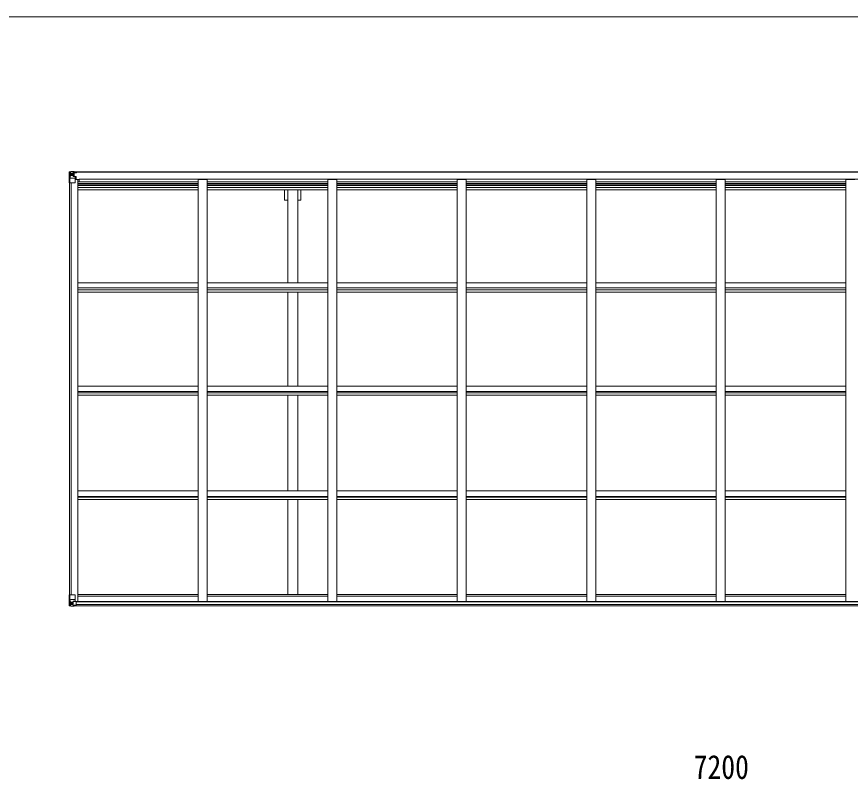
# Model space of a CAD drawing. Units: millimetres at full size, sheet at 1:30; details may follow other scales. Extents: x -8385 to 8479, y -5853 to 5787.
# Drawn here: x -518 to 4090, y 1575 to 5787 of the extents above; entities that cross this region are included whole.
import ezdxf
from ezdxf.enums import TextEntityAlignment as Align

# ---------------------------------------------------------------- set-up
doc = ezdxf.new("R2010")
doc.units = ezdxf.units.MM
doc.header["$LTSCALE"] = 30
for name, color, linetype, lineweight in [('0-1_本体', 4, 'Continuous', 9), ('0-2_部品', 7, 'Continuous', 9), ('0-A_寸法', 6, 'Continuous', 9), ('F-0_240', 7, 'Continuous', 9)]:
    doc.layers.add(name, color=color, linetype=linetype, lineweight=lineweight)
doc.styles.add('ＭＳ ゴシック', font='')
doc.styles.get('ＭＳ ゴシック').set_extended_font_data('MS Gothic')

msp = doc.modelspace()

# ---------------------------------------------------------------- linework, layer by layer
at = {"layer": '0-1_本体'}
for p, q in [((-204.37, 4929.89), (5515.63, 4929.89)), ((-204.37, 4927.83), (5515.63, 4927.83)), ((-193.87, 4888.2), (-180.87, 4888.2)), ((-180.87, 2557.68), (-180.87, 4888.2)), ((-173.37, 4874.55), (-173.37, 4889.62)), ((-173.37, 4889.62), (5489.63, 4889.62)), ((485.13, 2557.68), (485.13, 4887.79)), ((485.13, 4887.79), (535.13, 4887.79)), ((535.13, 2557.68), (535.13, 4887.79)), ((1201.13, 2557.68), (1201.13, 4887.79)), ((1201.13, 4887.79), (1251.13, 4887.79)), ((1251.13, 2557.68), (1251.13, 4887.79)), ((1917.13, 2557.68), (1917.13, 4887.79)), ((1917.13, 4887.79), (1967.13, 4887.79)), ((1967.13, 2557.68), (1967.13, 4887.79)), ((2633.13, 2557.68), (2633.13, 4887.79)), ((2633.13, 4887.79), (2683.13, 4887.79)), ((2683.13, 2557.68), (2683.13, 4887.79)), ((3349.13, 2557.68), (3349.13, 4887.79)), ((3349.13, 4887.79), (3399.13, 4887.79)), ((3399.13, 2557.68), (3399.13, 4887.79)), ((4065.13, 2557.68), (4065.13, 4887.79)), ((4065.13, 4887.79), (4115.13, 4887.79)), ((-225.87, 2594.02), (-225.87, 4869.12)), ((-216.87, 2594.02), (-216.87, 4869.12)), ((-216.17, 2594.02), (-216.17, 4869.12)), ((-180.87, 4874.55), (485.13, 4874.55)), ((-180.87, 4865.19), (485.13, 4865.19)), ((-180.87, 4858.11), (485.13, 4858.11)), ((-180.87, 4854.33), (485.13, 4854.33)), ((-180.87, 4842.98), (485.13, 4842.98)), ((535.13, 4874.55), (1201.13, 4874.55)), ((535.13, 4865.19), (1201.13, 4865.19)), ((535.13, 4858.11), (1201.13, 4858.11)), ((535.13, 4854.33), (1201.13, 4854.33)), ((535.13, 4842.98), (1201.13, 4842.98)), ((1251.13, 4874.55), (1917.13, 4874.55)), ((1251.13, 4865.19), (1917.13, 4865.19)), ((1251.13, 4858.11), (1917.13, 4858.11)), ((1251.13, 4854.33), (1917.13, 4854.33)), ((1251.13, 4842.98), (1917.13, 4842.98)), ((1967.13, 4874.55), (2633.13, 4874.55)), ((1967.13, 4865.19), (2633.13, 4865.19)), ((1967.13, 4858.11), (2633.13, 4858.11)), ((1967.13, 4854.33), (2633.13, 4854.33)), ((1967.13, 4842.98), (2633.13, 4842.98)), ((2683.13, 4874.55), (3349.13, 4874.55)), ((2683.13, 4865.19), (3349.13, 4865.19)), ((2683.13, 4858.11), (3349.13, 4858.11)), ((2683.13, 4854.33), (3349.13, 4854.33)), ((2683.13, 4842.98), (3349.13, 4842.98)), ((3399.13, 4874.55), (4065.13, 4874.55)), ((3399.13, 4865.19), (4065.13, 4865.19)), ((3399.13, 4858.11), (4065.13, 4858.11)), ((3399.13, 4854.33), (4065.13, 4854.33)), ((3399.13, 4842.98), (4065.13, 4842.98)), ((-180.87, 4830.16), (485.13, 4830.16)), ((535.13, 4830.16), (1201.13, 4830.16)), ((962.93, 4773.89), (962.93, 4830.16)), ((980.63, 4317.75), (980.63, 4830.16)), ((1035.63, 4317.75), (1035.63, 4830.16)), ((1053.33, 4773.89), (1053.33, 4830.16)), ((1251.13, 4830.16), (1917.13, 4830.16)), ((1967.13, 4830.16), (2633.13, 4830.16)), ((2683.13, 4830.16), (3349.13, 4830.16)), ((3399.13, 4830.16), (4065.13, 4830.16)), ((980.63, 4773.89), (962.93, 4773.89)), ((1053.33, 4773.89), (1035.63, 4773.89)), ((-180.87, 4317.75), (485.13, 4317.75)), ((-180.87, 4288.75), (485.13, 4288.75)), ((535.13, 4317.75), (1201.13, 4317.75)), ((535.13, 4288.75), (1201.13, 4288.75)), ((1251.13, 4317.75), (1917.13, 4317.75)), ((1251.13, 4288.75), (1917.13, 4288.75)), ((1967.13, 4317.75), (2633.13, 4317.75)), ((1967.13, 4288.75), (2633.13, 4288.75)), ((2683.13, 4317.75), (3349.13, 4317.75)), ((2683.13, 4288.75), (3349.13, 4288.75)), ((3399.13, 4317.75), (4065.13, 4317.75)), ((3399.13, 4288.75), (4065.13, 4288.75)), ((-180.87, 4278.78), (485.13, 4278.78)), ((-180.87, 4265.94), (485.13, 4265.94)), ((535.13, 4278.78), (1201.13, 4278.78)), ((535.13, 4265.94), (1201.13, 4265.94)), ((980.63, 3746.8), (980.63, 4265.94)), ((1035.63, 3746.8), (1035.63, 4265.94)), ((1251.13, 4278.78), (1917.13, 4278.78)), ((1251.13, 4265.94), (1917.13, 4265.94)), ((1967.13, 4278.78), (2633.13, 4278.78)), ((1967.13, 4265.94), (2633.13, 4265.94)), ((2683.13, 4278.78), (3349.13, 4278.78)), ((2683.13, 4265.94), (3349.13, 4265.94)), ((3399.13, 4278.78), (4065.13, 4278.78)), ((3399.13, 4265.94), (4065.13, 4265.94)), ((-180.87, 3746.8), (485.13, 3746.8)), ((535.13, 3746.8), (1201.13, 3746.8)), ((1251.13, 3746.8), (1917.13, 3746.8)), ((1967.13, 3746.8), (2633.13, 3746.8)), ((2683.13, 3746.8), (3349.13, 3746.8)), ((3399.13, 3746.8), (4065.13, 3746.8)), ((-180.87, 3717.36), (485.13, 3717.36)), ((-180.87, 3710.2), (485.13, 3710.2)), ((-180.87, 3697.24), (485.13, 3697.24)), ((535.13, 3717.36), (1201.13, 3717.36)), ((535.13, 3710.2), (1201.13, 3710.2)), ((535.13, 3697.24), (1201.13, 3697.24)), ((980.63, 3167.57), (980.63, 3697.24)), ((1035.63, 3167.57), (1035.63, 3697.24)), ((1251.13, 3717.36), (1917.13, 3717.36)), ((1251.13, 3710.2), (1917.13, 3710.2)), ((1251.13, 3697.24), (1917.13, 3697.24)), ((1967.13, 3717.36), (2633.13, 3717.36)), ((1967.13, 3710.2), (2633.13, 3710.2)), ((1967.13, 3697.24), (2633.13, 3697.24)), ((2683.13, 3717.36), (3349.13, 3717.36)), ((2683.13, 3710.2), (3349.13, 3710.2)), ((2683.13, 3697.24), (3349.13, 3697.24)), ((3399.13, 3717.36), (4065.13, 3717.36)), ((3399.13, 3710.2), (4065.13, 3710.2)), ((3399.13, 3697.24), (4065.13, 3697.24)), ((-180.87, 3167.57), (485.13, 3167.57)), ((-180.87, 3137.76), (485.13, 3137.76)), ((-180.87, 3133.97), (485.13, 3133.97)), ((535.13, 3167.57), (1201.13, 3167.57)), ((535.13, 3137.76), (1201.13, 3137.76)), ((535.13, 3133.97), (1201.13, 3133.97)), ((1251.13, 3167.57), (1917.13, 3167.57)), ((1251.13, 3137.76), (1917.13, 3137.76)), ((1251.13, 3133.97), (1917.13, 3133.97)), ((1967.13, 3167.57), (2633.13, 3167.57)), ((1967.13, 3137.76), (2633.13, 3137.76)), ((1967.13, 3133.97), (2633.13, 3133.97)), ((2683.13, 3167.57), (3349.13, 3167.57)), ((2683.13, 3137.76), (3349.13, 3137.76)), ((2683.13, 3133.97), (3349.13, 3133.97)), ((3399.13, 3167.57), (4065.13, 3167.57)), ((3399.13, 3137.76), (4065.13, 3137.76)), ((3399.13, 3133.97), (4065.13, 3133.97)), ((-180.87, 3120.95), (485.13, 3120.95)), ((535.13, 3120.95), (1201.13, 3120.95)), ((980.63, 2594.89), (980.63, 3120.95)), ((1035.63, 2594.89), (1035.63, 3120.95)), ((1251.13, 3120.95), (1917.13, 3120.95)), ((1967.13, 3120.95), (2633.13, 3120.95)), ((2683.13, 3120.95), (3349.13, 3120.95)), ((3399.13, 3120.95), (4065.13, 3120.95)), ((-180.87, 2594.89), (485.13, 2594.89)), ((-180.87, 2585.78), (485.13, 2585.78)), ((535.13, 2594.89), (1201.13, 2594.89)), ((535.13, 2585.78), (1201.13, 2585.78)), ((1251.13, 2594.89), (1917.13, 2594.89)), ((1251.13, 2585.78), (1917.13, 2585.78)), ((1967.13, 2594.89), (2633.13, 2594.89)), ((1967.13, 2585.78), (2633.13, 2585.78)), ((2683.13, 2594.89), (3349.13, 2594.89)), ((2683.13, 2585.78), (3349.13, 2585.78)), ((3399.13, 2594.89), (4065.13, 2594.89)), ((3399.13, 2585.78), (4065.13, 2585.78)), ((-189.91, 2557.68), (5506.17, 2557.68)), ((-189.37, 2555.32), (5505.63, 2555.32)), ((-189.37, 2539.66), (5505.63, 2539.66)), ((-199.37, 2532.23), (5515.63, 2532.23))]:
    msp.add_line(p, q, dxfattribs=at)
at = {"layer": '0-2_部品'}
for p, q in [((-226.93, 4930.83), (-226.93, 4930.83)), ((-226.93, 4930.79), (-226.93, 4930.83)), ((-217.96, 4931.22), (-225.88, 4930.75)), ((-205.87, 4932.01), (-217.87, 4931.22)), ((-199.37, 4932.52), (-205.87, 4932.12)), ((-205.87, 4906.02), (-205.87, 4932.12)), ((-205.87, 4931.24), (-199.37, 4931.64)), ((-199.37, 4931.64), (-199.37, 4932.52)), ((-199.37, 4931.12), (-199.37, 4931.64)), ((-199.37, 4931.12), (-199.37, 4930.71)), ((-227.87, 4929.83), (-227.87, 4929.79)), ((-225.02, 4929.78), (-225.03, 4929.71)), ((-225.03, 4869.12), (-225.03, 4929.71)), ((-224.48, 4896), (-220.34, 4908.09)), ((-224.48, 4896), (-217.87, 4895.79)), ((-221.06, 4926.33), (-223.79, 4930)), ((-220.2, 4922.82), (-217.87, 4922.88)), ((-220.2, 4909.35), (-220.2, 4922.82)), ((-217.87, 4909.32), (-220.2, 4909.35)), ((-217.87, 4922.88), (-205.87, 4922.88)), ((-217.87, 4909.32), (-205.87, 4909.32)), ((-217.87, 4909.32), (-217.87, 4909.32)), ((-217.87, 4895.79), (-193.87, 4895.79)), ((-212.39, 4915.68), (-212.39, 4914.72)), ((-206.87, 4922.88), (-205.87, 4922.88)), ((-204.37, 4926.41), (-205.87, 4926.41)), ((-204.37, 4922.88), (-205.87, 4922.88)), ((-204.37, 4909.32), (-205.87, 4909.32)), ((-205.04, 4905.77), (-194.7, 4904.11)), ((-205.04, 4905.13), (-205.04, 4905.77)), ((-194.7, 4903.48), (-205.04, 4905.13)), ((-199.37, 4930.71), (-204.37, 4930.62)), ((-203.87, 4926.06), (-204.37, 4926.06)), ((-200.37, 4921.12), (-204.37, 4921.12)), ((-200.37, 4912.92), (-204.37, 4912.92)), ((-204.26, 4924.75), (-200.37, 4924.75)), ((-203.87, 4927.08), (-203.87, 4925.13)), ((-195.87, 4927.08), (-203.87, 4927.08)), ((-195.87, 4927.06), (-203.87, 4927.06)), ((-193.87, 4925.21), (-203.87, 4925.13)), ((-203.87, 4924.96), (-203.87, 4925.13)), ((-203.87, 4925.13), (-203.87, 4925.13)), ((-200.37, 4905.02), (-200.37, 4924.99)), ((-199.37, 4930.71), (-199.37, 4929.89)), ((-194.7, 4904.11), (-194.7, 4903.48)), ((-194.42, 4904.04), (-190.37, 4904)), ((-194.37, 4930.32), (-194.37, 4929.89)), ((-194.07, 4930.32), (-194.37, 4930.32)), ((-194.07, 4930.32), (-192.38, 4929.89)), ((-193.87, 4926.82), (-188.87, 4926.82)), ((-193.87, 4925.21), (-193.87, 4926.82)), ((-193.87, 4870.12), (-193.87, 4903.22)), ((-189.37, 4892.12), (-193.87, 4892.12)), ((-173.37, 4888.81), (-193.87, 4888.81)), ((-189.37, 4903.99), (-190.37, 4904)), ((-190.37, 4902.27), (-189.37, 4902.27)), ((-189.37, 4888.81), (-189.37, 4903.99)), ((-188.87, 4927.83), (-188.87, 4926.82)), ((-188.87, 4926.82), (-187.87, 4926.82)), ((-187.87, 4926.82), (-187.87, 4927.83)), ((-187.87, 4926.82), (-187.87, 4925.26)), ((-187.87, 4925.14), (-187.87, 4925.26)), ((-225.03, 4869.12), (-194.87, 4869.12)), ((-227.87, 2594.02), (-194.87, 2594.02)), ((-227.87, 2533.32), (-227.87, 2594.02)), ((-225.03, 2594.02), (-225.03, 2533.44)), ((-193.87, 2593.02), (-193.87, 2559.93)), ((-224.48, 2567.14), (-217.87, 2567.36)), ((-224.48, 2567.14), (-220.34, 2555.06)), ((-221.06, 2536.82), (-223.79, 2533.15)), ((-217.87, 2553.83), (-220.2, 2553.79)), ((-220.2, 2553.79), (-220.2, 2540.32)), ((-220.2, 2540.32), (-217.87, 2540.26)), ((-217.87, 2567.36), (-193.87, 2567.36)), ((-217.87, 2553.83), (-217.87, 2553.82)), ((-205.87, 2553.82), (-217.87, 2553.82)), ((-217.87, 2540.27), (-205.87, 2540.27)), ((-213.35, 2547.46), (-213.35, 2548.42)), ((-205.87, 2557.81), (-199.37, 2557.81)), ((-205.87, 2557.81), (-205.87, 2531.02)), ((-194.69, 2559.67), (-205.04, 2558.01)), ((-205.04, 2558.01), (-205.04, 2557.81)), ((-202.35, 2557.81), (-194.69, 2559.03)), ((-199.37, 2557.81), (-190.37, 2557.78)), ((-199.37, 2530.63), (-199.37, 2536.57)), ((-190.37, 2536), (-199.37, 2535.94)), ((-194.69, 2559.03), (-194.69, 2559.67)), ((-189.37, 2556.87), (-189.37, 2536.71)), ((-226.93, 2532.36), (-226.93, 2532.31)), ((-217.96, 2531.93), (-225.88, 2532.4)), ((-225.02, 2533.37), (-225.03, 2533.44)), ((-205.87, 2531.14), (-217.87, 2531.92))]:
    msp.add_line(p, q, dxfattribs=at)
for points in [[(-226.93, 4930.83), (-217.87, 4931.39), (-205.87, 4932.12)], [(-199.37, 4931.12), (-204.37, 4931.12), (-204.37, 4905.66)], [(-227.87, 4929.79), (-227.87, 4869.12), (-225.03, 4869.12)], [(-214.31, 4916.64), (-215.27, 4916.64), (-215.27, 4917.6), (-214.31, 4917.6)], [(-213.35, 4918.56), (-213.35, 4919.52), (-212.39, 4919.52), (-212.39, 4918.56)], [(-212.39, 4914.72), (-213.35, 4914.72), (-213.35, 4915.68)], [(-211.43, 4917.6), (-210.47, 4917.6), (-210.47, 4916.64), (-211.43, 4916.64)], [(-203.87, 4926.06), (-195.87, 4926.06), (-195.87, 4927.83)], [(-188.87, 4925.09), (-203.87, 4924.96), (-203.87, 4924.96)], [(-193.87, 4925.21), (-193.87, 4925.2), (-187.87, 4925.26)], [(-190.37, 4904), (-190.37, 4902.27), (-193.87, 4902.25)], [(-214.31, 2545.54), (-215.27, 2545.54), (-215.27, 2546.5), (-214.31, 2546.5)], [(-213.35, 2548.42), (-212.39, 2548.42), (-212.39, 2547.46)], [(-212.39, 2544.58), (-212.39, 2543.62), (-213.35, 2543.62), (-213.35, 2544.58)], [(-211.43, 2546.5), (-210.47, 2546.5), (-210.47, 2545.54), (-211.43, 2545.54)], [(-189.37, 2536.71), (-189.38, 2536.61), (-199.37, 2536.57)], [(-226.93, 2532.31), (-217.87, 2531.76), (-199.37, 2530.63)]]:
    msp.add_lwpolyline(points, dxfattribs=at)
for centre in [(-212.87, 4917.12), (-212.87, 2546.02)]:
    msp.add_circle(centre, 5.3, dxfattribs=at)
for centre, radius, start, end in [((-226.87, 4929.84), 1, 93.50017, 180.00079), ((-226.87, 4929.83), 0.999, 93.4424, 179.95083), ((-226.87, 4929.79), 0.999, 93.4424, 179.95083), ((-225.72, 4943.44), 12.7, 269.24466, 275.10311), ((-223.74, 4929.83), 1.28, 131.17831, 182.45895), ((-214.31, 4918.56), 0.96, 270, 0), ((-214.31, 4915.68), 0.96, 0, 90), ((-211.43, 4918.56), 0.96, 180, 270), ((-211.43, 4915.68), 0.96, 90, 180), ((-204.93, 4906.7), 0.937, 182.32209, 263.26766), ((-204.93, 4906.06), 0.937, 182.32209, 263.26766), ((-203.87, 4927.58), 0.5, 179.99802, 269.99691), ((-203.87, 4927.56), 0.5, 180.00109, 270.00109), ((-203.87, 4924.63), 0.5, 90.52895, 180.04464), ((-203.86, 4924.45), 0.513, 91.88028, 181.04707), ((-194.8, 4903.18), 0.937, 2.32209, 83.26766), ((-194.8, 4902.55), 0.937, 2.32209, 83.26766), ((-188.73, 4932.78), 7.69, 268.96999, 276.43426), ((-194.87, 4870.12), 1, 270, 0), ((-194.87, 2593.02), 1, 0, 90), ((-214.31, 2547.46), 0.96, 270, 0), ((-214.31, 2544.58), 0.96, 0, 90), ((-211.43, 2547.46), 0.96, 180, 270), ((-211.43, 2544.58), 0.96, 90, 180), ((-204.93, 2557.08), 0.937, 96.73234, 129.06602), ((-194.8, 2560.6), 0.937, 276.73234, 357.67791), ((-194.8, 2559.96), 0.937, 276.73234, 357.67791), ((-226.87, 2533.35), 0.999, 180.04917, 266.5576), ((-226.87, 2533.32), 0.999, 180.04917, 266.5576), ((-226.87, 2533.31), 1, 179.99921, 266.49983), ((-225.72, 2519.71), 12.7, 84.89689, 90.75534), ((-223.74, 2533.32), 1.28, 177.54105, 228.82169)]:
    msp.add_arc(centre, radius, start, end, dxfattribs=at)
for centre, major_axis, ratio, start_param, end_param in [((-25.93, 4943.14), (201, 12.36), 0.060933, 3.1373463, 3.1378449), ((-224.93, 4930.91), (2, 0.12), 0.060933, 3.1378449, 4.2119296), ((-224.74, 4927.81), (-0.02, 3), 0.466854, 5.5234897, 6.1575023), ((-223.76, 4898.35), (0.85, 2.32), 0.403757, 2.3087461, 3.2744049), ((-223.07, 4922.74), (0.03, 5), 0.573921, 4.7320603, 5.5159136), ((-221.61, 4909.37), (0, 3), 0.468246, 4.2703918, 4.7058971), ((-299.62, 4922.88), (81.75, 0), 0.061163, 0, 0.0007725), ((-223.76, 2564.8), (0.85, -2.32), 0.403757, 3.0087805, 3.9744392), ((-223.07, 2540.4), (0.03, -5), 0.573921, 0.7672717, 1.551125), ((-221.61, 2553.77), (0, -3), 0.468246, 1.5772882, 2.0127935), ((-299.62, 2540.27), (81.75, 0), 0.061163, 6.2824128, 6.2831853), ((-190.37, 2556.87), (1, -0.021), 0.906239, 0.0187047, 1.589501), ((-190.37, 2536.71), (1, 0.012), 0.707053, 4.7036637, 6.124411), ((-224.93, 2532.23), (2, -0.12), 0.060933, 2.0712557, 3.1453404), ((-25.93, 2520), (201, -12.36), 0.060933, 3.1453404, 3.145839), ((-224.74, 2535.33), (-0.02, -3), 0.466854, 0.125683, 0.7596956)]:
    msp.add_ellipse(centre, major_axis=major_axis, ratio=ratio, start_param=start_param, end_param=end_param, dxfattribs=at)
at = {"layer": 'F-0_240', "color": 5}
msp.add_line((-8385.45, 5787.34), (8054.55, 5787.34), dxfattribs=at)

# ---------------------------------------------------------------- texts
at = {"layer": '0-A_寸法', "color": 7, "style": 'ＭＳ ゴシック', "width": 0.85}
msp.add_text('7200', height=132, dxfattribs=at).set_placement((3224.13, 1537.39), align=Align.BOTTOM_LEFT)

doc.saveas('drawing.dxf')
